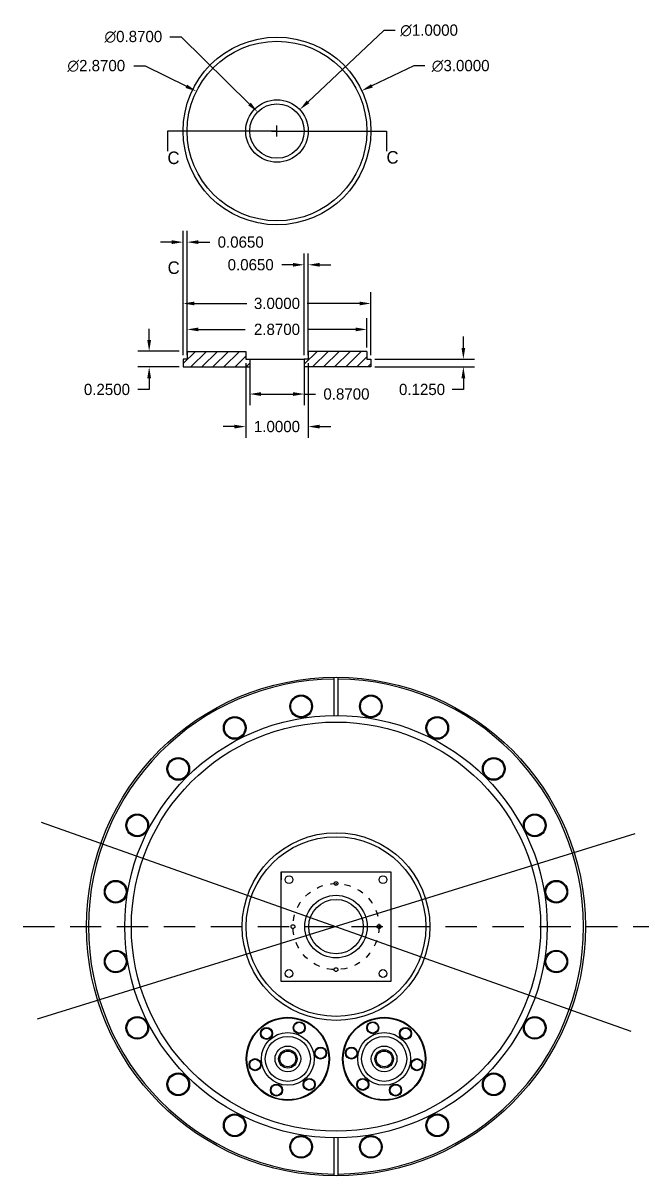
# Model space of a CAD drawing. Header units: inches. Extents: x -25 to 257, y -83 to 99.
# Drawn here: x 107.97 to 117.97, y 37.72 to 56.14 of the extents above; entities that cross this region are included whole.
import ezdxf

# ---------------------------------------------------------------- set-up
doc = ezdxf.new("R2010")
doc.units = ezdxf.units.IN
doc.header["$MEASUREMENT"] = 0
doc.linetypes.add('DASHED', pattern=[0.75, 0.5, -0.25])
doc.linetypes.add('DOT2', pattern=[0.125, 0, -0.125])
doc.dimstyles.get("Standard").update_dxf_attribs({"dimtxt": 0.18, "dimasz": 0.18, "dimexe": 0.18, "dimexo": 0.0625, "dimgap": 0.09, "dimtad": 0, "dimtih": 1, "dimtoh": 1, "dimdec": 4, "dimzin": 0, "dimdsep": 46, "dimtxsty": 'Standard', "dimcen": 0.09, "dimadec": 0, "dimazin": 0, "dimtfac": 1, "dimtdec": 4, "dimtofl": 0, "dimtmove": 0, "dimatfit": 3, "dimfxl": 1, "dimtolj": 1, "dimtzin": 0, "dimarcsym": 0})

# ---------------------------------------------------------------- blocks, each defined once
blk = doc.blocks.new('*D38')
at = {"color": 0, "lineweight": -2, "transparency": 16777216}
for p, q in [((113.739, 56.025), (112.525, 54.884)), ((113.919, 56.025), (113.739, 56.025)), ((111.939, 54.418), (112.119, 54.418)), ((112.029, 54.328), (112.029, 54.508))]:
    blk.add_line(p, q, dxfattribs=at)
at = {"color": 0, "transparency": 16777216}
blk.add_solid([(112.504, 54.906), (112.545, 54.862), (112.394, 54.76)], dxfattribs=at)
at = {"layer": 'DEFPOINTS', "color": 0, "transparency": 16777216}
for p in [(112.394, 54.76), (111.665, 54.076)]:
    blk.add_point(p, dxfattribs=at)
at = {"color": 0, "transparency": 16777216, "insert": (114.459, 56.025), "char_height": 0.18, "attachment_point": 5}
blk.add_mtext('\\A1;∅1.0000', dxfattribs=at)
blk = doc.blocks.new('*D39')
at = {"color": 0, "lineweight": -2, "transparency": 16777216}
for p, q in [((114.214, 55.458), (113.546, 55.14)), ((114.394, 55.458), (114.214, 55.458)), ((111.939, 54.418), (112.119, 54.418)), ((112.029, 54.328), (112.029, 54.508))]:
    blk.add_line(p, q, dxfattribs=at)
at = {"color": 0, "transparency": 16777216}
blk.add_solid([(113.533, 55.167), (113.559, 55.113), (113.384, 55.063)], dxfattribs=at)
at = {"layer": 'DEFPOINTS', "color": 0, "transparency": 16777216}
for p in [(113.384, 55.063), (110.675, 53.774)]:
    blk.add_point(p, dxfattribs=at)
at = {"color": 0, "transparency": 16777216, "insert": (114.964, 55.458), "char_height": 0.18, "attachment_point": 5}
blk.add_mtext('\\A1;∅3.0000', dxfattribs=at)
blk = doc.blocks.new('*D40')
at = {"color": 0, "lineweight": -2, "transparency": 16777216}
for p, q in [((110.319, 55.923), (110.499, 55.923)), ((110.499, 55.923), (111.591, 54.849)), ((111.939, 54.418), (112.119, 54.418)), ((112.029, 54.328), (112.029, 54.508))]:
    blk.add_line(p, q, dxfattribs=at)
at = {"color": 0, "transparency": 16777216}
blk.add_solid([(111.612, 54.871), (111.57, 54.828), (111.719, 54.723)], dxfattribs=at)
at = {"layer": 'DEFPOINTS', "color": 0, "transparency": 16777216}
for p in [(111.719, 54.723), (112.339, 54.113)]:
    blk.add_point(p, dxfattribs=at)
at = {"color": 0, "transparency": 16777216, "insert": (109.734, 55.923), "char_height": 0.18, "attachment_point": 5}
blk.add_mtext('\\A1;∅0.8700', dxfattribs=at)
blk = doc.blocks.new('*D41')
at = {"color": 0, "lineweight": -2, "transparency": 16777216}
for p, q in [((109.742, 55.458), (109.922, 55.458)), ((109.922, 55.458), (110.581, 55.133)), ((111.939, 54.418), (112.119, 54.418)), ((112.029, 54.328), (112.029, 54.508))]:
    blk.add_line(p, q, dxfattribs=at)
at = {"color": 0, "transparency": 16777216}
blk.add_solid([(110.594, 55.159), (110.568, 55.106), (110.742, 55.053)], dxfattribs=at)
at = {"layer": 'DEFPOINTS', "color": 0, "transparency": 16777216}
for p in [(110.742, 55.053), (113.316, 53.783)]:
    blk.add_point(p, dxfattribs=at)
at = {"color": 0, "transparency": 16777216, "insert": (109.142, 55.458), "char_height": 0.18, "attachment_point": 5}
blk.add_mtext('\\A1;∅2.8700', dxfattribs=at)
blk = doc.blocks.new('*D42')
at = {"color": 0, "lineweight": -2, "transparency": 16777216}
for p, q in [((110.594, 50.959), (110.594, 51.427)), ((113.464, 50.959), (113.464, 51.427)), ((110.774, 51.247), (111.519, 51.247)), ((113.284, 51.247), (112.539, 51.247))]:
    blk.add_line(p, q, dxfattribs=at)
at = {"color": 0, "transparency": 16777216}
for points in [[(110.774, 51.277), (110.774, 51.217), (110.594, 51.247)], [(113.284, 51.277), (113.284, 51.217), (113.464, 51.247)]]:
    blk.add_solid(points, dxfattribs=at)
at = {"layer": 'DEFPOINTS', "color": 0, "transparency": 16777216}
for p in [(113.464, 51.247), (110.594, 50.897), (113.464, 50.897)]:
    blk.add_point(p, dxfattribs=at)
at = {"color": 0, "transparency": 16777216, "insert": (112.029, 51.247), "char_height": 0.18, "attachment_point": 5}
blk.add_mtext('\\A1;2.8700', dxfattribs=at)
blk = doc.blocks.new('*D43')
at = {"color": 0, "lineweight": -2, "transparency": 16777216}
for p, q in [((110.529, 50.834), (110.529, 51.842)), ((113.529, 50.834), (113.529, 51.842)), ((110.709, 51.662), (111.549, 51.662)), ((113.349, 51.662), (112.509, 51.662))]:
    blk.add_line(p, q, dxfattribs=at)
at = {"color": 0, "transparency": 16777216}
for points in [[(110.709, 51.692), (110.709, 51.632), (110.529, 51.662)], [(113.349, 51.692), (113.349, 51.632), (113.529, 51.662)]]:
    blk.add_solid(points, dxfattribs=at)
at = {"layer": 'DEFPOINTS', "color": 0, "transparency": 16777216}
for p in [(113.529, 51.662), (110.529, 50.772), (113.529, 50.772)]:
    blk.add_point(p, dxfattribs=at)
at = {"color": 0, "transparency": 16777216, "insert": (112.029, 51.662), "char_height": 0.18, "attachment_point": 5}
blk.add_mtext('\\A1;3.0000', dxfattribs=at)
blk = doc.blocks.new('*D44')
at = {"color": 0, "lineweight": -2, "transparency": 16777216}
for p, q in [((111.529, 50.709), (111.529, 49.514)), ((112.529, 50.709), (112.529, 49.514)), ((111.349, 49.694), (111.169, 49.694)), ((112.709, 49.694), (112.889, 49.694))]:
    blk.add_line(p, q, dxfattribs=at)
at = {"color": 0, "transparency": 16777216}
for points in [[(111.349, 49.724), (111.349, 49.664), (111.529, 49.694)], [(112.709, 49.724), (112.709, 49.664), (112.529, 49.694)]]:
    blk.add_solid(points, dxfattribs=at)
at = {"layer": 'DEFPOINTS', "color": 0, "transparency": 16777216}
for p in [(111.529, 50.772), (112.529, 50.772), (112.529, 49.694)]:
    blk.add_point(p, dxfattribs=at)
at = {"color": 0, "transparency": 16777216, "insert": (112.029, 49.694), "char_height": 0.18, "attachment_point": 5}
blk.add_mtext('\\A1;1.0000', dxfattribs=at)
blk = doc.blocks.new('*D45')
at = {"color": 0, "lineweight": -2, "transparency": 16777216}
for p, q in [((111.594, 50.709), (111.594, 50.034)), ((112.464, 50.709), (112.464, 50.034)), ((111.774, 50.214), (112.284, 50.214)), ((112.464, 50.214), (112.644, 50.214))]:
    blk.add_line(p, q, dxfattribs=at)
at = {"color": 0, "transparency": 16777216}
for points in [[(111.774, 50.244), (111.774, 50.184), (111.594, 50.214)], [(112.284, 50.244), (112.284, 50.184), (112.464, 50.214)]]:
    blk.add_solid(points, dxfattribs=at)
at = {"layer": 'DEFPOINTS', "color": 0, "transparency": 16777216}
for p in [(111.594, 50.772), (112.464, 50.772), (112.464, 50.214)]:
    blk.add_point(p, dxfattribs=at)
at = {"color": 0, "transparency": 16777216, "insert": (113.139, 50.214), "char_height": 0.18, "attachment_point": 5}
blk.add_mtext('\\A1;0.8700', dxfattribs=at)
blk = doc.blocks.new('*D46')
at = {"color": 0, "lineweight": -2, "transparency": 16777216}
for p, q in [((109.987, 51.077), (109.987, 51.257)), ((110.467, 50.897), (109.807, 50.897)), ((110.467, 50.647), (109.807, 50.647)), ((109.987, 50.467), (109.987, 50.287)), ((109.987, 50.287), (109.807, 50.287))]:
    blk.add_line(p, q, dxfattribs=at)
at = {"color": 0, "transparency": 16777216}
for points in [[(109.957, 51.077), (110.017, 51.077), (109.987, 50.897)], [(109.957, 50.467), (110.017, 50.467), (109.987, 50.647)]]:
    blk.add_solid(points, dxfattribs=at)
at = {"layer": 'DEFPOINTS', "color": 0, "transparency": 16777216}
for p in [(110.529, 50.897), (109.987, 50.647), (110.529, 50.647)]:
    blk.add_point(p, dxfattribs=at)
at = {"color": 0, "transparency": 16777216, "insert": (109.312, 50.287), "char_height": 0.18, "attachment_point": 5}
blk.add_mtext('\\A1;0.2500', dxfattribs=at)
blk = doc.blocks.new('*D47')
at = {"color": 0, "lineweight": -2, "transparency": 16777216}
for p, q in [((115.007, 50.952), (115.007, 51.132)), ((113.592, 50.772), (115.187, 50.772)), ((113.592, 50.647), (115.187, 50.647)), ((115.007, 50.467), (115.007, 50.287)), ((115.007, 50.287), (114.827, 50.287))]:
    blk.add_line(p, q, dxfattribs=at)
at = {"color": 0, "transparency": 16777216}
for points in [[(114.977, 50.952), (115.037, 50.952), (115.007, 50.772)], [(114.977, 50.467), (115.037, 50.467), (115.007, 50.647)]]:
    blk.add_solid(points, dxfattribs=at)
at = {"layer": 'DEFPOINTS', "color": 0, "transparency": 16777216}
for p in [(113.529, 50.772), (113.529, 50.647), (115.007, 50.647)]:
    blk.add_point(p, dxfattribs=at)
at = {"color": 0, "transparency": 16777216, "insert": (114.347, 50.287), "char_height": 0.18, "attachment_point": 5}
blk.add_mtext('\\A1;0.1250', dxfattribs=at)
blk = doc.blocks.new('*D48')
at = {"color": 0, "lineweight": -2, "transparency": 16777216}
for p, q in [((112.464, 50.834), (112.464, 52.46)), ((112.529, 50.834), (112.529, 52.46)), ((112.284, 52.28), (112.104, 52.28)), ((112.709, 52.28), (112.889, 52.28))]:
    blk.add_line(p, q, dxfattribs=at)
at = {"color": 0, "transparency": 16777216}
for points in [[(112.284, 52.31), (112.284, 52.25), (112.464, 52.28)], [(112.709, 52.31), (112.709, 52.25), (112.529, 52.28)]]:
    blk.add_solid(points, dxfattribs=at)
at = {"layer": 'DEFPOINTS', "color": 0, "transparency": 16777216}
for p in [(112.464, 52.28), (112.464, 50.772), (112.529, 50.772)]:
    blk.add_point(p, dxfattribs=at)
at = {"color": 0, "transparency": 16777216, "insert": (111.609, 52.28), "char_height": 0.18, "attachment_point": 5}
blk.add_mtext('\\A1;0.0650', dxfattribs=at)
blk = doc.blocks.new('*D49')
at = {"color": 0, "lineweight": -2, "transparency": 16777216}
for p, q in [((110.529, 50.834), (110.529, 52.822)), ((110.594, 50.834), (110.594, 52.822)), ((110.349, 52.642), (110.169, 52.642)), ((110.774, 52.642), (110.954, 52.642))]:
    blk.add_line(p, q, dxfattribs=at)
at = {"color": 0, "transparency": 16777216}
for points in [[(110.349, 52.672), (110.349, 52.612), (110.529, 52.642)], [(110.774, 52.672), (110.774, 52.612), (110.594, 52.642)]]:
    blk.add_solid(points, dxfattribs=at)
at = {"layer": 'DEFPOINTS', "color": 0, "transparency": 16777216}
for p in [(110.594, 52.642), (110.529, 50.772), (110.594, 50.772)]:
    blk.add_point(p, dxfattribs=at)
at = {"color": 0, "transparency": 16777216, "insert": (111.449, 52.642), "char_height": 0.18, "attachment_point": 5}
blk.add_mtext('\\A1;0.0650', dxfattribs=at)

msp = doc.modelspace()

# ---------------------------------------------------------------- hatches: boundary and pattern name
h = msp.add_hatch()
h.set_pattern_fill('ANSI31', color=256)
h.set_pattern_definition([(45, (-55.10819, 103.20598), (-0.08838835, 0.08838835), [])])
h.paths.add_polyline_path([(111.5292, 50.89664), (110.5942, 50.89664), (110.5942, 50.77164), (110.5292, 50.77164), (110.5292, 50.64664), (111.5942, 50.64664), (111.5942, 50.77164), (111.5292, 50.77164)])
h.paths.add_polyline_path([(113.4642, 50.89664), (112.5292, 50.89664), (112.5292, 50.77164), (112.4642, 50.77164), (112.4642, 50.64664), (113.5292, 50.64664), (113.5292, 50.77164), (113.4642, 50.77164)])

# ---------------------------------------------------------------- linework, layer by layer
for p, q in [((112.0292, 54.41804), (110.2792, 54.41804)), ((110.2792, 54.41804), (110.2792, 54.09749)), ((112.0292, 54.41804), (113.7792, 54.41804)), ((113.7792, 54.41804), (113.7792, 54.09749)), ((110.5942, 50.89664), (111.5292, 50.89664)), ((110.5942, 50.89664), (110.5942, 50.77164)), ((111.5292, 50.89664), (111.5292, 50.77164)), ((113.4642, 50.89664), (112.5292, 50.89664)), ((112.5292, 50.89664), (112.5292, 50.77164)), ((113.4642, 50.89664), (113.4642, 50.77164)), ((110.5942, 50.77164), (110.5292, 50.77164)), ((110.5292, 50.77164), (110.5292, 50.64664)), ((111.5292, 50.77164), (111.5942, 50.77164)), ((111.5942, 50.77164), (111.5942, 50.64664)), ((111.5942, 50.77164), (112.4642, 50.77164)), ((112.5292, 50.77164), (112.4642, 50.77164)), ((112.4642, 50.77164), (112.4642, 50.64664)), ((113.4642, 50.77164), (113.5292, 50.77164)), ((113.5292, 50.77164), (113.5292, 50.64664)), ((110.5292, 50.64664), (111.5942, 50.64664)), ((113.5292, 50.64664), (112.4642, 50.64664)), ((112.0971, 40.82763), (112.0971, 42.57763)), ((112.0971, 42.57763), (113.8471, 42.57763)), ((112.0971, 42.57763), (112.0971, 42.45263)), ((113.8471, 42.57763), (113.8471, 40.82763)), ((113.8471, 40.82763), (112.0971, 40.82763))]:
    msp.add_line(p, q)
at = {"color": 7, "linetype": 'Continuous'}
for p, q in [((112.94085, 45.07749), (112.94085, 45.68751)), ((113.00335, 45.68751), (113.00335, 45.07749)), ((112.94085, 37.71776), (112.94085, 38.32778)), ((113.00335, 38.32778), (113.00335, 37.71776))]:
    msp.add_line(p, q, dxfattribs=at)
at = {"color": 1}
for p, q in [((108.25912, 43.37231), (117.68508, 40.03296)), ((117.74767, 43.18384), (108.19653, 40.22143))]:
    msp.add_line(p, q, dxfattribs=at)
at = {"color": 1, "linetype": 'DASHED'}
msp.add_line((107.9721, 41.70263), (117.9721, 41.70263), dxfattribs=at)
for centre, radius in [((112.0292, 54.41804), 1.5), ((112.0292, 54.41804), 1.435), ((112.0292, 54.41804), 0.5), ((112.0292, 54.41804), 0.435), ((112.9721, 41.70263), 1.5), ((112.9721, 41.70263), 1.435), ((112.2221, 42.45263), 0.0625), ((112.9721, 42.39013), 0.03), ((113.7221, 42.45263), 0.0625), ((112.9721, 41.70263), 0.5), ((112.9721, 41.70263), 0.435), ((112.2846, 41.70263), 0.03), ((113.6596, 41.70263), 0.03), ((112.2221, 40.95263), 0.0625), ((112.9721, 41.01513), 0.03), ((113.7221, 40.95263), 0.0625)]:
    msp.add_circle(centre, radius)
at = {"color": 7, "linetype": 'Continuous'}
for centre, radius in [((112.9721, 41.70263), 3.985), ((112.41457, 45.22275), 0.181), ((112.41457, 45.22275), 0.166), ((113.52963, 45.22275), 0.181), ((113.52963, 45.22275), 0.166), ((112.9721, 41.70263), 3.375), ((112.9721, 41.70263), 3.27), ((111.35408, 44.87818), 0.181), ((111.35408, 44.87818), 0.166), ((114.59012, 44.87818), 0.181), ((114.59012, 44.87818), 0.166), ((110.45197, 44.22276), 0.181), ((110.45197, 44.22276), 0.166), ((115.49223, 44.22276), 0.181), ((115.49223, 44.22276), 0.166), ((109.79655, 43.32066), 0.181), ((109.79655, 43.32066), 0.166), ((116.14765, 43.32066), 0.181), ((116.14765, 43.32066), 0.166), ((109.45198, 42.26017), 0.181), ((109.45198, 42.26017), 0.166), ((116.49222, 42.26017), 0.181), ((116.49222, 42.26017), 0.166), ((109.45198, 41.1451), 0.181), ((109.45198, 41.1451), 0.166), ((116.49222, 41.1451), 0.181), ((116.49222, 41.1451), 0.166), ((109.79655, 40.08461), 0.181), ((109.79655, 40.08461), 0.166), ((112.20255, 39.58833), 0.665), ((112.20255, 39.58833), 0.655), ((112.38417, 40.0873), 0.096), ((112.38417, 40.0873), 0.086), ((113.74164, 39.58833), 0.665), ((113.74164, 39.58833), 0.655), ((113.56003, 40.0873), 0.096), ((113.56003, 40.0873), 0.086), ((116.14765, 40.08461), 0.181), ((116.14765, 40.08461), 0.166), ((111.86123, 39.99509), 0.096), ((111.86123, 39.99509), 0.086), ((112.20255, 39.58833), 0.422), ((113.74164, 39.58833), 0.422), ((114.08297, 39.99509), 0.096), ((114.08297, 39.99509), 0.086), ((112.20255, 39.58833), 0.36), ((113.74164, 39.58833), 0.36), ((112.20255, 39.58833), 0.20501), ((112.20255, 39.58833), 0.14699), ((112.20255, 39.58833), 0.126), ((112.72549, 39.68053), 0.096), ((112.72549, 39.68053), 0.086), ((113.21871, 39.68053), 0.096), ((113.21871, 39.68053), 0.086), ((113.74164, 39.58833), 0.20501), ((113.74164, 39.58833), 0.14699), ((113.74164, 39.58833), 0.126), ((111.67962, 39.49612), 0.096), ((111.67962, 39.49612), 0.086), ((114.26458, 39.49612), 0.096), ((114.26458, 39.49612), 0.086), ((110.45197, 39.1825), 0.181), ((110.45197, 39.1825), 0.166), ((112.54387, 39.18156), 0.096), ((112.54387, 39.18156), 0.086), ((113.40032, 39.18156), 0.096), ((113.40032, 39.18156), 0.086), ((115.49223, 39.1825), 0.181), ((115.49223, 39.1825), 0.166), ((112.02094, 39.08935), 0.096), ((112.02094, 39.08935), 0.086), ((113.92326, 39.08935), 0.096), ((113.92326, 39.08935), 0.086), ((111.35408, 38.52709), 0.181), ((114.59012, 38.52709), 0.181), ((111.35408, 38.52709), 0.166), ((114.59012, 38.52709), 0.166), ((112.41457, 38.18251), 0.181), ((112.41457, 38.18251), 0.166), ((113.52963, 38.18251), 0.181), ((113.52963, 38.18251), 0.166)]:
    msp.add_circle(centre, radius, dxfattribs=at)
at = {"linetype": 'DOT2'}
msp.add_circle((112.9721, 41.70263), 0.6875, dxfattribs=at)
at = {"color": 7, "linetype": 'Continuous'}
for start, end in [(90.452721, 269.547279), (270.452721, 89.547279)]:
    msp.add_arc((112.9721, 41.70263), 3.955, start, end, dxfattribs=at)

# ---------------------------------------------------------------- texts
at = {"char_height": 0.2, "attachment_point": 1}
for insert in [(110.2792, 54.08981), (113.7792, 54.09749), (110.28199, 52.33408)]:
    msp.add_mtext_dynamic_manual_height_columns('C', width=0.591278, gutter_width=1, heights=[0], dxfattribs=dict(at, insert=insert))

# ---------------------------------------------------------------- dimensions: what is measured, and where the dimension line sits
for p1, p2, picture, middle in [((112.33933, 54.113), (111.71907, 54.72307), '*D40', (109.73413, 55.92298)), ((111.66488, 54.07559), (112.39353, 54.76048), '*D38', (114.45921, 56.02535)), ((113.31611, 53.78314), (110.7423, 55.05294), '*D41', (109.14187, 55.4577)), ((110.67473, 53.77351), (113.38367, 55.06256), '*D39', (114.96404, 55.4577))]:
    dim = msp.add_diameter_dim_2p(p1=p1, p2=p2, dimstyle='Standard')
    dim.commit()
    dim.dimension.update_dxf_attribs({"geometry": picture, "text_midpoint": middle, "dimtype": 163})
for base, p1, p2, picture, middle in [((110.5942, 52.64225), (110.5292, 50.77164), (110.5942, 50.77164), '*D49', (111.4492, 52.64225)), ((112.4642, 52.28008), (112.5292, 50.77164), (112.4642, 50.77164), '*D48', (111.6092, 52.28008)), ((113.5292, 51.66206), (110.5292, 50.77164), (113.5292, 50.77164), '*D43', (112.0292, 51.66206)), ((113.4642, 51.24727), (110.5942, 50.89664), (113.4642, 50.89664), '*D42', (112.0292, 51.24727)), ((112.5292, 49.69375), (111.5292, 50.77164), (112.5292, 50.77164), '*D44', (112.0292, 49.69375)), ((112.4642, 50.21391), (111.5942, 50.77164), (112.4642, 50.77164), '*D45', (113.1392, 50.21391))]:
    dim = msp.add_linear_dim(base=base, p1=p1, p2=p2, dimstyle='Standard')
    dim.commit()
    dim.dimension.update_dxf_attribs({"geometry": picture, "text_midpoint": middle})
for base, p1, p2, picture, middle in [((109.98669, 50.64664), (110.5292, 50.89664), (110.5292, 50.64664), '*D46', (109.31169, 50.28664)), ((115.0065, 50.64664), (113.5292, 50.77164), (113.5292, 50.64664), '*D47', (114.3465, 50.28664))]:
    dim = msp.add_linear_dim(base=base, p1=p1, p2=p2, angle=90, dimstyle='Standard')
    dim.commit()
    dim.dimension.update_dxf_attribs({"geometry": picture, "text_midpoint": middle})

doc.saveas('drawing.dxf')
